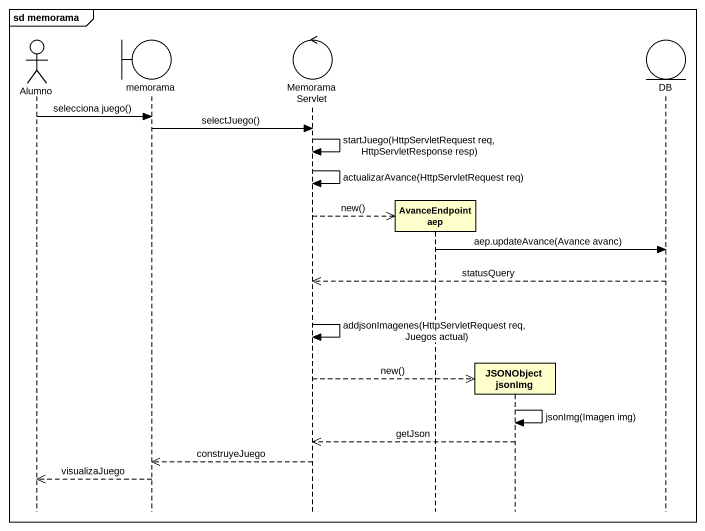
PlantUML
@startuml
mainframe sd memorama
hide footbox
actor Alumno
boundary memorama
control MemoramaServlet
participant "AvanceEndpoint aep" as AvanceEndpoint_aep
participant "JSONObject jsonImg" as JSONObject_jsonImg
entity DB

Alumno -> memorama : selecciona juego()
memorama -> MemoramaServlet : selectJuego()
MemoramaServlet -> MemoramaServlet : startJuego(HttpServletRequest req, HttpServletResponse resp)
MemoramaServlet -> MemoramaServlet : actualizarAvance(HttpServletRequest req)
MemoramaServlet -->> AvanceEndpoint_aep ** : new()
AvanceEndpoint_aep -> DB : aep.updateAvance(Avance avanc)
DB -->> MemoramaServlet : statusQuery
MemoramaServlet -> MemoramaServlet : addjsonImagenes(HttpServletRequest req, Juegos actual)
MemoramaServlet -->> JSONObject_jsonImg ** : new()
JSONObject_jsonImg -> JSONObject_jsonImg : jsonImg(Imagen img)
JSONObject_jsonImg -->> MemoramaServlet : getJson
MemoramaServlet -->> memorama : construyeJuego
memorama -->> Alumno : visualizaJuego
@enduml
